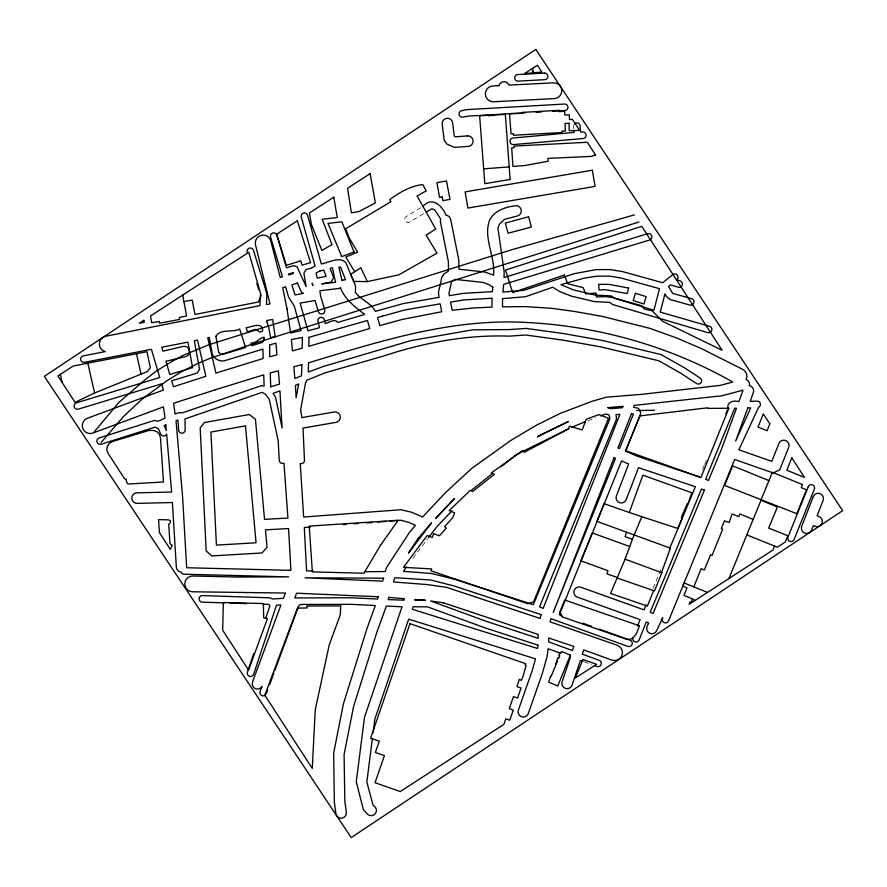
<?xml version="1.0" encoding="UTF-8"?>
<svg xmlns="http://www.w3.org/2000/svg" width="887" height="887" viewBox="0 0 887 887"><rect width="100%" height="100%" fill="white"/><g stroke="black" fill="none" stroke-linecap="round" stroke-linejoin="round"><path stroke-width="0.67" stroke-dasharray="4.43 3.33" d="M653.054 588.292L662.046 566.704M702.604 469.4L704.189 465.608M704.721 464.344L707.36 458.025M412.854 558.245L427.745 538.697M420.771 207.746L406.368 216.428A3.282 3.282 0 0 0 405.248 220.941A3.282 3.282 0 0 0 409.761 222.06L424.163 213.368M587.904 420.704L595.565 417.799M584.234 661.835L591.829 664.618M573.789 128.593L573.601 126.453A3.282 3.282 0 0 1 573.734 125.178"/><path stroke-width="1.33" d="M260.412 295.038L259.913 305.616L105.741 336.251A7.883 7.883 0 0 0 102.837 350.531L105.331 351.574L83.3 355.875A3.282 3.282 0 0 0 80.695 359.734A3.282 3.282 0 0 0 84.553 362.328L151.4 349.278L159.771 377.529L76.437 402.842A3.282 3.282 0 0 0 74.242 406.945A3.282 3.282 0 0 0 78.344 409.129L161.622 383.838L163.441 390.036L87.392 418.265A7.883 7.883 0 0 0 82.746 428.41A7.883 7.883 0 0 0 92.88 433.056L163.452 406.856L165.049 418.132L158.019 421.258L154.283 420.46L99.144 437.956A3.282 3.282 0 0 0 97.005 442.081A3.282 3.282 0 0 0 101.129 444.221L155.037 427.113L158.296 428.665L160.702 434.031A3.282 3.282 0 0 0 166.102 434.94L166.634 434.087L171.635 492.03L136.964 492.85A5.255 5.255 0 0 0 131.83 498.239A5.255 5.255 0 0 0 137.219 503.372L172.411 502.53L176.336 567.092A5.255 5.255 0 0 0 179.873 571.749L181.203 572.082A3.282 3.282 0 0 0 184.163 574.222L288.585 576.872L237.661 577.038L192.867 576.007A7.883 7.883 0 0 0 184.795 583.713A7.883 7.883 0 0 0 192.501 591.784L285.392 593.048L283.396 598.348L272.42 598.969L269.925 597.827L202.491 595.576A3.282 3.282 0 0 0 199.098 598.747A3.282 3.282 0 0 0 202.269 602.14L224.4 602.883M372.429 738.239L366.841 782.001L373.05 805.208L374.392 806.239A5.255 5.255 0 0 1 375.323 813.612A5.255 5.255 0 0 1 367.939 814.554L363.348 809.631L356.275 781.691L364.502 717.239L402.022 606.763L386.388 606.087L376.842 632.231L353.547 706.662L344.089 754.571L344.832 801.371L346.318 812.226A5.255 5.255 0 0 1 341.817 818.147A5.255 5.255 0 0 1 335.896 813.645L334.321 801.848L333.667 753.085L343.424 703.79L366.841 628.972L375.334 605.522L351.03 604.335L300.471 604.446L298.564 606.098L274.793 670.572M373.128 732.762L374.868 719.091L408.674 619.148L535.515 658.864L532.133 670.849L518.374 710.032A5.255 5.255 0 0 0 521.6 716.74A5.255 5.255 0 0 0 528.297 713.514L542.212 673.865L547.024 656.801L548.133 648.696L560.584 653.22M727.95 408.73C726.52 401.933 733.616 399.993 738.893 401.645L743.029 390.18L721.985 395.768L634.272 405.403L633.628 407.366L638.097 408.186L640.07 410.426L640.625 413.808L625.512 451.184L637.265 456.206L699.444 476.984M570.541 656.846L562.247 681.404A5.255 5.255 0 0 0 565.108 688.268A5.255 5.255 0 0 0 571.971 685.418L580.431 660.449L582.97 661.38M253.649 653.797L247.44 672.158A3.282 3.282 0 0 0 249.502 676.315A3.282 3.282 0 0 0 253.671 674.253L276.489 605.167L280.935 605.012L252.529 682.048A5.255 5.255 0 0 0 261.321 687.436L261.964 686.383L260.079 691.516A3.282 3.282 0 0 0 265.568 694.876M626.521 532.344L625.058 536.657L632.409 539.229L641.822 516.689L677.89 528.497L682.114 518.208L681.416 517.165L687.237 503.727L688.101 503.361L691.882 492.795L642.887 475.166L629.282 512.475L604.036 503.65L596.873 521.334L670.428 548.188L661.502 572.636L625.091 559.176L610.566 593.447L647.355 606.098L653.708 590.454L654.539 590.797L662.024 572.425L661.502 572.636M265.59 618.483L269.914 605.799L268.661 604.357L263.129 604.169M625.091 559.176L632.409 539.229M266.244 693.789L267.663 689.92M269.57 684.764L273.85 673.155M728.903 578.557L761.013 500.246L777.378 507.087L768.663 528.075L787.844 535.748L785.35 541.979L777.334 547.179L774.573 546.093L773.032 549.962L689.088 604.357L690.086 601.907L691.206 602.34L692.603 598.902L683.977 595.399L687.004 587.915L682.713 586.174L684.032 582.914L707.504 592.427M637.576 626.011L640.092 619.625L577.337 597.151A5.255 5.255 0 0 1 574.155 590.42A5.255 5.255 0 0 1 580.874 587.249L644.051 609.868L646.168 604.79M693.789 586.884L701.14 568.656L704.367 569.953L710.509 554.818L712.05 555.428L722.694 529.195L721.319 528.619L724.468 520.813L729.07 522.543L732.196 513.961L738.771 516.678L739.924 513.917L752.985 519.361M761.323 499.226L772.344 472.283L802.502 484.59L801.249 487.662L806.56 489.824L796.814 513.695L724.646 485.422L732.64 465.819L768.885 480.588M669.452 548.931L695.386 486.708L638.496 467.704L626.233 499.569A5.255 5.255 0 0 1 619.436 502.596A5.255 5.255 0 0 1 616.421 495.8L628.661 463.968L621.565 460.93L559.353 614.78L561.926 615.7M725.832 413.785L727.418 409.994M94.199 431.925L119.091 402.188L146.266 378.771L156.921 370.677L171.779 361.519L182.744 355.576L208.944 344.688L511.877 249.713L634.371 214.898M406.246 566.937L403.552 571.361L431.492 573.468L455.308 579.477L533.342 604.69L609.912 418.708L609.059 415.005L605.788 413.941L600.676 415.87M428.565 537.611L436.836 526.756L451.949 510.845M101.074 442.535L123.393 416.624L141.499 399.638L166.978 380.711L181.148 371.952L197.69 363.559L211.095 357.904L258.017 342.26L638.973 221.994M471.795 489.968L492.34 473.625M500.989 466.739L516.123 454.698L568.988 428.576M354.667 271.732L360.787 267.708L367.373 281.611L398.851 274.837L437.025 253.128L426.093 235.099L435.739 229.068L417.078 195.949L426.215 190.96L422.689 184.529C410.359 186.093 399.427 192.302 389.692 199.73L390.912 201.715L345.675 228.746L349.123 237.749L357.638 252.185L345.863 257.019L354.667 271.732L350.565 274.416L353.957 281.423L367.373 281.611M422.988 206.405C431.803 196.016 442.181 205.474 446.094 215.33L446.538 215.33A5.255 5.255 0 0 1 450.674 219.455L458.812 260.157L458.967 269.216L484.757 272.021L493.582 275.192L493.66 272.719C494.591 255.201 482.75 236.341 489.946 219.422C495.112 210.33 505.036 207.325 514.715 205.817A5.255 5.255 0 0 1 521.135 209.576A5.255 5.255 0 0 1 517.376 215.996L504.548 219.344L499.348 224.278L497.94 228.014L504.138 271.71L504.027 277.509L647.665 233.713A3.282 3.282 0 0 1 651.757 235.92A3.282 3.282 0 0 1 649.55 240.011L503.672 284.361L502.885 292.089L523.851 290.337L574.244 273.695L595.831 269.648L610.323 269.581L622.851 271.688L662.7 282.742L672.679 274.682A3.282 3.282 0 0 1 677.302 275.136A3.282 3.282 0 0 1 676.848 279.771L680.096 280.88A3.282 3.282 0 0 1 682.336 284.949A3.282 3.282 0 0 1 678.267 287.2L670.483 284.938L668.51 286.512L672.679 293.397L691.638 298.719A3.282 3.282 0 0 1 693.911 302.777A3.282 3.282 0 0 1 689.853 305.05L670.095 299.496L666.492 296.557L664.928 293.896L660.261 312.124L709.511 326.294A3.282 3.282 0 0 1 711.762 330.352A3.282 3.282 0 0 1 707.704 332.603L612.618 304.518L609.58 302.4L594.212 301.58L571.705 296.236L559.841 291.657L552.756 287.233L525.636 296.679L502.53 298.653L502.497 306.835L525.049 306.603L551.392 308.288L574.709 311.492L602.595 316.448L649.949 328.39L676.637 337.98L701.173 348.458L742.463 369.247A7.883 7.883 0 0 1 746.854 376.831L746.122 379.614L746.865 379.869A5.255 5.255 0 0 1 749.448 385.102L749.227 385.745L750.169 385.889A5.255 5.255 0 0 1 753.329 392.619L750.169 401.367L757.01 401.112A3.282 3.282 0 0 1 758.585 407.366L738.871 449.82L771.79 461.34L778.908 443.511A5.255 5.255 0 0 1 785.738 440.584A5.255 5.255 0 0 1 788.676 447.414L779.684 469.922L773.065 472.926L734.669 459.488L668.587 620.778A3.282 3.282 0 0 1 664.374 622.741A3.282 3.282 0 0 1 662.412 618.527L662.755 617.607L656.635 630.779A5.255 5.255 0 0 1 649.594 633.174A5.255 5.255 0 0 1 647.2 626.133L648.73 623.018L646.224 622.009L639.139 639.926A3.282 3.282 0 0 1 634.87 641.767A3.282 3.282 0 0 1 633.019 637.509M426.392 212.037L431.891 208.711L434.785 209.942L440.584 218.912L440.362 221.528L448.401 261.72L448.467 271.089L444.088 273.928L441.826 277.132L438.455 292.444L438.998 297.367L403.341 303.565L375.334 311.348C371.065 302.866 360.887 300.017 355.432 292.477L355.543 286.002L345.886 262.796C340.009 255.766 327.88 262.984 321.327 263.949L307.589 215.319A3.282 3.282 0 0 0 303.542 213.057A3.282 3.282 0 0 0 301.27 217.104L315.096 266.089L311.226 268.162L306.314 269.393L303.875 273.129L306.17 286.601L297.012 266.699L293.508 265.656L286.523 267.885L276.877 235.188A3.282 3.282 0 0 0 272.786 232.959A3.282 3.282 0 0 0 270.568 237.051L282.454 276.777L280.237 277.443L270.79 240.987A7.883 7.883 0 0 0 261.177 235.332A7.883 7.883 0 0 0 255.523 244.945L270.014 303.931L266.455 304.529L266.887 293.697L253.449 250.311A3.282 3.282 0 0 0 249.336 248.149A3.282 3.282 0 0 0 247.174 252.263M571.45 427.357L585.353 421.669M94.587 393.008L75.029 402.343L57.932 375.955L73.277 365.998L146.943 351.707L150.369 367.717L147.442 371.531L94.587 393.008L87.846 363.249M183.908 301.658L192.18 300.028L194.996 314.453L258.383 302.012L261.122 295.537L248.792 252.274L150.513 315.96L151.666 322.702L159.305 321.449L159.638 323.212L179.662 319.387L179.285 317.402L186.592 316.016L182.722 295.083M289.45 570.319L290.67 570.352L290.858 569.321L288.563 528.53L265.468 529.849L266.998 547.257L262.075 552.967L211.738 555.927L206.172 550.927L200.185 427.944L204.52 422.511L249.28 414.517L255.445 419.218L264.537 519.372L287.931 518.041L283.962 463.136A3.282 3.282 0 0 1 279.261 460.353L278.174 440.639L269.227 399.239L265.302 394.072L262.02 392.387L184.984 418.93L185.172 429.685A3.282 3.282 0 0 1 182.101 433.166A3.282 3.282 0 0 1 178.62 430.095L177.988 420.006L176.036 420.771L182.6 496.842L186.658 567.735L289.439 570.319M532.976 71.204L532.377 71.293L532.643 72.989L524.572 73.566L537.4 65.25L541.879 72.157L533.22 72.679L532.51 68.421M483.681 168.852L509.193 166.9M343.291 524.649L346.041 524.439M354.279 523.818L358.392 523.507M366.63 522.886L372.119 522.465M377.607 522.055L385.845 521.423M389.97 521.112L400.946 520.281L408.585 522.299L415.371 525.315L409.295 532.632L386.266 567.979L385.346 571.538L364.513 571.738M310.439 527.133L304.296 527.521L306.569 570.862L313.078 570.995M525.137 112.86L467.626 116.153L463.003 117.106A3.282 3.282 0 0 1 459.122 114.556A3.282 3.282 0 0 1 461.672 110.675L467.017 109.611L564.465 104.034A3.282 3.282 0 0 1 567.935 107.127A3.282 3.282 0 0 1 564.842 110.587L552.523 111.296M536.092 112.239L541.569 111.928M636.633 410.548L654.661 410.271M229.933 603.06L246.531 603.615M629.282 512.475L641.822 516.689M617.141 577.404L606.952 573.856L608.016 570.718L580.852 560.839L592.239 532.954L629.715 546.503M616.931 577.914L653.63 590.642M582.515 623.106L591.518 626.333M599.235 629.116L630.114 640.203A3.282 3.282 0 0 1 632.098 644.405A3.282 3.282 0 0 1 627.896 646.39L550.905 618.671L550.095 621.82L617.23 645.259A7.883 7.883 0 0 1 621.964 655.349A7.883 7.883 0 0 1 611.864 660.083L583.657 649.883L582.36 654.151L599.146 660.294A3.282 3.282 0 0 1 601.109 664.507A3.282 3.282 0 0 1 596.896 666.47L594.368 665.538M746.776 534.85L774.573 546.093M692.459 599.279L695.208 600.399M256.798 283.374L258.804 289.849M136.465 353.658L141.044 374.148M60.36 374.369L62.09 382.364M573.989 130.722L574.011 132.418L512.93 138.028A3.282 3.282 0 0 0 509.958 141.598A3.282 3.282 0 0 0 513.54 144.57L582.859 138.572A3.282 3.282 0 0 0 586.074 135.212A3.282 3.282 0 0 0 582.715 132.008L580.586 132.052L580.142 125.854A3.282 3.282 0 0 0 574.344 124.047M492.019 298.243L491.986 307.113L473.503 307.933L452.148 310.306L450.574 302.134L463.868 299.917L492.019 298.243M287.011 308.887L290.592 332.969L301.092 330.629L294.229 306.004L288.585 297.034L285.57 286.823L282.72 287.676L287.011 308.887M301.902 364.635L301.491 375.833L294.861 378.527L293.83 366.797L301.902 364.635M302.423 337.47L302.212 348.214L292.422 350.842L291.424 339.521L302.423 337.47M308.51 362.827L308.332 372.041L323.378 366.464L411.058 340.586L472.682 329.842L509.293 329.576L526.168 328.423L563.91 333.623L602.395 340.486L660.815 354.49L684.143 367.584L700.165 378.05A3.282 3.282 0 0 1 701.118 382.596A3.282 3.282 0 0 1 696.572 383.55L680.806 373.239L658.853 360.787L601.142 346.939L562.824 340.109L525.614 334.987L509.437 336.151C466.473 334.554 423.498 342.781 382.807 356.252L325.274 372.762L307.135 380.102L305.56 382.707L300.615 409.883L301.902 417.589L334.177 412A5.255 5.255 0 0 1 340.264 416.28A5.255 5.255 0 0 1 335.985 422.367L302.999 428.066L304.474 460.264A3.282 3.282 0 0 1 301.336 463.69L300.238 463.524L303.664 517.021L401.035 509.726L411.679 512.231L422.6 517.021L445.152 492.928L471.928 468.247L510.823 440.418L536.291 425.283L560.484 413.298L592.328 401.19L606.209 397.221L642.565 394.249L720.41 385.357L732.795 382.042C669.264 345.974 597.239 325.706 524.339 322.358C450.008 318.566 378.66 341.584 308.51 362.827M308.998 337.326L308.82 346.318L369.724 328.556L367.451 320.451L308.998 337.326M223.336 602.539L222.681 630.191L248.537 670.095L267.397 618.716L263.672 617.74L263.395 603.537L223.336 602.539M569.033 123.282L569.199 130.666L579.621 130.4L572.481 119.379L569.498 119.545L569.232 114.822L564.842 115.077L564.62 111.285L558.943 111.651L558.865 110.332L522.077 112.394L522.11 113.403L509.515 113.603L511.045 133.848L513.418 133.726L513.506 135.256L561.859 132.551L561.781 131.221L565.407 131.01L564.986 123.504L569.033 123.282M340.675 605.91L340.32 614.724L329.188 645.071L315.262 709.711L312.268 768.441L264.803 695.186L297.478 608.127L307.146 607.95L306.813 605.976L340.675 605.91M498.937 85.607L492.74 86.017A7.883 7.883 0 0 0 485.344 94.355A7.883 7.883 0 0 0 493.693 101.761L554.297 98.59A7.883 7.883 0 0 0 561.781 90.319A7.883 7.883 0 0 0 553.51 82.835L508.872 85.085L508.539 84.154A5.255 5.255 0 0 0 498.937 85.607M172.056 545.416L170.337 549.419L159.427 532.577L158.551 519.605L168.408 519.849L170.404 520.846L170.481 522.31L168.718 524.494L169.982 543.653L172.056 545.416M264.082 338.49L263.594 341.196L261.998 342.537L251.864 345.631L251.01 343.047C257.053 343.291 259.026 337.88 263.993 337.182L264.082 338.49M209.232 337.426L212.337 354.113C213.933 358.714 219.133 361.541 223.89 360.92L262.885 349.134L263.195 358.492L215.929 373.105L207.746 337.759L209.232 337.426M215.896 336.339L218.679 352.305L221.007 354.168L222.704 354.423L245.566 347.538L239.667 328.988C232.915 332.858 220.131 328.412 215.896 336.339M492.806 287.188L492.363 291.679L463.302 293.364L449.376 295.67L448.977 293.375L451.572 281.611L455.031 279.372L482.971 282.399L488.737 284.539L492.806 287.188M269.57 344.91L269.715 356.751L276.944 354.911L275.912 343.169L269.57 344.91M281.356 415.837L282.155 427.977L275.491 397.132L273.03 393.385L279.937 390.89L281.356 415.837M537.988 645.171L537.555 648.486L412.311 609.269L413.176 606.763L427.534 606.841L484.125 627.552L537.988 645.171M734.636 408.33L705.597 479.302L708.469 480.41L721.497 449.099L736.465 408.286L734.636 408.33M270.723 386.832L279.505 384.06L278.352 370.833L270.258 372.895L270.723 386.832M616.52 419.041L539.54 606.896L543.143 608.36L619.902 414.373L616.033 414.495L616.52 419.041M266.81 321.682L268.506 326.405L270.613 337.67L275.192 336.594L272.653 319.486L266.954 320.451L266.81 321.682M298.62 384.16L296.125 397.853L295.415 385.313L298.62 384.16M107.482 446.239L106.684 449.609L108.114 453.401L124.734 479.047L126.209 479.024L126.309 481.486L127.972 484.036L163.485 481.985L160.48 437.812L159.527 434.563L157.088 431.781L153.518 430.461L149.127 430.383L112.161 441.604L109.289 443.422L107.482 446.239M378.106 596.751L377.54 599.047L351.108 597.771L294.783 597.949L296.568 593.203L378.106 596.751M388.794 597.383L388.24 599.601L403.995 600.177L404.361 598.714L388.794 597.383M414.994 599.512L414.828 600.2L425.383 600.255L414.994 599.512M628.628 288.064L627.264 293.564L605.045 289.661L599.069 290.06L598.681 284.35L609.336 284.417L628.628 288.064M659.473 288.674L653.952 310.262L615.123 298.42L610.955 295.892L595.443 295.116L573.446 289.894L560.928 284.638L584.256 278.163L596.618 276.179L610.045 276.156L621.565 278.141L659.473 288.674M541.081 614.613L540.105 618.45L446.527 587.327L427.068 584.566L393.451 581.95L394.903 577.692L430.705 579.998L453.59 585.819L541.081 614.613M635.425 293.309L633.196 300.649L643.929 303.953L646.146 296.624L635.425 293.309M573.723 646.412L572.459 650.548L548.754 641.933L548.665 637.975L573.723 646.412M622.896 406.346L622.441 407.71L610.877 408.674L607.684 407.643L622.896 406.346M409.994 623.661L370.644 738.161L379.303 741.144L375.378 752.498L384.404 755.635L375.046 782.711L400.237 791.559L503.905 724.369L505.834 718.792L509.792 720.166L513.285 710.077L509.26 708.702L513.451 696.605L517.587 698.047L521.057 688.013L516.899 686.582L519.383 679.353L521.268 680.384L522.753 677.258L526.146 665.383L525.015 664.995L525.492 663.631L409.994 623.661M383.616 578.202L382.596 581.162L305.017 577.792L383.616 578.202M433.632 533.664L432.268 537.433L427.212 535.504L403.463 567.336L431.725 568.944L430.971 570.818L527.931 603.748L533.586 601.818L608.515 418.254L598.902 414.628L586.218 419.252L582.216 429.962L569.487 426.159L568.334 428.998L524.095 452.337L523.086 450.441L491.309 472.893L494.436 474.334L472.671 491.442L470.243 490.367L449.232 510.579L454.621 512.874L452.88 517.487L444.642 526.634L446.294 528.109L439.486 535.759L433.632 533.664M747.774 408.009L735.678 440.994L750.735 407.931L747.774 408.009M639.339 625.767C637.576 632.165 633.506 642.255 624.98 638.718L562.103 616.82L559.863 611.886L564.731 600.022L639.339 625.767M813.268 496.631L801.759 526.257A5.255 5.255 0 0 0 804.742 533.065A5.255 5.255 0 0 0 811.55 530.093L813.301 525.625L815.208 526.346A5.255 5.255 0 0 0 821.983 523.286A5.255 5.255 0 0 0 818.934 516.511L817.115 515.824L823.081 500.423A5.255 5.255 0 0 0 820.076 493.627A5.255 5.255 0 0 0 813.268 496.631M769.794 423.864L767.1 430.716L758.008 427.068L763.297 413.841L769.794 423.864M614.059 457.725L553.189 612.496L615.523 458.346L614.059 457.725M631.356 414.007L617.929 447.946L619.47 448.6L633.484 413.941L631.356 414.007M791.803 457.836L786.802 470.276L804.454 477.361L791.803 457.836M808.245 486.686L787.989 537.067A3.282 3.282 0 0 0 789.818 541.336A3.282 3.282 0 0 0 794.087 539.518L814.344 489.136A3.282 3.282 0 0 0 812.525 484.867A3.282 3.282 0 0 0 808.245 486.686M728.859 408.242L700.952 477.494L625.723 450.718L639.904 415.925L707.737 407.787L707.848 408.375L728.859 408.242M570.363 655.105L557.768 685.973L548.687 682.17L550.528 676.282L551.06 676.504L556.082 664.551L555.395 664.263L556.082 662.644L556.77 662.922L557.402 661.403L556.615 661.081L558.023 657.722L558.799 658.054L559.752 655.815L558.888 655.438L559.996 652.732L560.928 653.032L561.538 651.524L570.363 655.105M582.925 659.562L575.386 678.056L596.629 664.285L582.925 659.562M704.433 490.123L653.098 613.438L650.171 612.263L701.539 489.014L704.433 490.123M333.601 277.598L331.184 281.977L321.815 283.907L335.574 282.243L332.381 267.697L330.152 268.451L333.601 277.598M380.623 545.006L363.903 573.235L312.357 571.893L309.23 526.113L398.23 520.259L380.623 545.006M199.542 369.269L197.269 373.006L171.69 380.778L173.442 386.743L205.873 376.276L197.491 340.087L194.364 340.796L199.542 369.269M417.943 538.642L408.486 553.133L431.559 522.831L417.943 538.642M340.464 287.621L339.954 288.342L319.908 290.759L320.562 296.003L324.686 309.74A3.282 3.282 0 0 1 322.48 313.832A3.282 3.282 0 0 1 318.389 311.625L315.051 300.505L300.139 303.11L307.966 330.807L319.42 327.746L318.001 321.294A3.282 3.282 0 0 1 320.506 317.38A3.282 3.282 0 0 1 324.42 319.885L325.23 323.544C328.578 323.178 334.976 317.779 337.67 322.458L364.712 314.408C355.199 307.124 344.755 299.418 340.464 287.621M452.425 500.523L435.683 518.429L454.587 498.527L452.425 500.523M342.67 280.115L341.961 280.658L338.956 267.02L340.541 267.131L345.564 279.727L342.67 280.115M535.792 49.406L44.35 376.365L351.208 837.594L842.65 510.635L535.792 49.406M143.849 320.274L139.259 323.256L144.237 322.303L143.849 320.274M297.356 220.808L276.689 234.19L286.379 265.379L300.682 260.8L302.079 265.18L310.528 262.641L297.356 220.808M333.789 197.191L309.43 212.98L311.381 224.378L321.892 250.433L331.993 244.679L322.169 219.255L337.248 217.503L333.789 197.191M370.112 173.652L347.56 188.266L351.407 212.791L358.913 211.583L375.401 202.923L370.112 173.652M541.491 434.419L537.367 436.87L568.379 421.547L541.491 434.419M215.231 389.803L173.575 403.275L175.094 414.085L178.986 412.61L182.267 412.91L261.199 385.723L264.126 386.089L263.749 374.835L215.231 389.803M320.085 270.868L316.116 272.996L317.158 278.152L326.094 276.323L323.777 270.169L320.085 270.868M297.433 283.008L291.867 284.938L295.016 294.939L303.542 293.32L301.48 292.3L297.433 283.008M165.836 424.928L164.139 425.649L166.312 430.483L165.836 424.928M354.024 251.975L341.728 256.62L328.013 223.424L341.85 221.761L354.024 251.975M564.298 275.037L512.619 292.588L505.49 270.069L641.8 226.351L722.085 350.243L662.534 321.271L652.089 310.738L644.284 309.086L642.044 305.838L612.706 297.577L605.466 296.602L596.386 296.923L596.075 293.065L585.797 293.852L583.136 287.643L567.724 283.718L564.298 275.037M595.543 154.97L591.174 156.411L547.966 158.374L548.177 161.246L524.727 165.525L512.941 166.446L511.699 147.885L514.127 147.708L514.016 146.089L587.305 142.264L595.543 154.97M292.954 272.73L288.508 274.161L288.752 274.892L293.309 273.54L292.954 272.73M254.636 329.587L247.451 331.838L246.154 327.713C251.165 327.17 262.807 321.227 262.663 330.718C258.66 334.754 258.339 328.312 254.636 329.587M192.557 367.573L169.827 374.48L165.913 361.253L185.505 356.685A5.255 5.255 0 0 0 189.496 352.416L188.587 348.502A5.255 5.255 0 0 0 183.121 346.44L162.92 351.152L161.767 347.249L187.933 342.138L192.557 367.573M382.33 316.204L377.552 317.546L379.836 325.64L401.977 319.475L441.715 311.736L440.185 303.831L404.672 309.995L382.33 316.204M312.789 285.448L312.268 283.319L312.789 285.448M528.619 216.783L505.302 223.025L508.074 233.248L531.368 227.017L528.619 216.783M442.247 196.969L439.586 197.457L436.903 182.667L446.471 180.959L450.019 199.375L442.912 200.662L442.247 196.969M245.488 425.871L210.918 432.058L216.417 545.117L256.055 542.789L245.488 425.871M592.35 170.226L465.143 191.869L467.892 208.046L595.099 186.392L592.35 170.226M510.114 179.462L484.812 183.676L479.634 115.787L488.77 115.277L488.792 115.898L493.183 115.055L493.216 115.687L493.749 115.022L505.346 114.401L510.114 179.462M467.36 135.899L455.497 136.831L454.266 136.143L452.636 122.916A5.255 5.255 0 0 0 446.782 118.337A5.255 5.255 0 0 0 442.203 124.202L444.154 140.079L446.826 144.049L454.488 147.397L468.336 146.377A5.255 5.255 0 0 0 473.081 140.656A5.255 5.255 0 0 0 467.36 135.899M544.43 73.1L517.775 74.575A3.282 3.282 0 0 0 514.682 78.034A3.282 3.282 0 0 0 518.141 81.138L544.795 79.664A3.282 3.282 0 0 0 547.9 76.204A3.282 3.282 0 0 0 544.43 73.1M443.644 602.85L430.661 600.987L486.32 621.355L538.154 638.307L538.065 634.405L443.644 602.85"/></g></svg>
